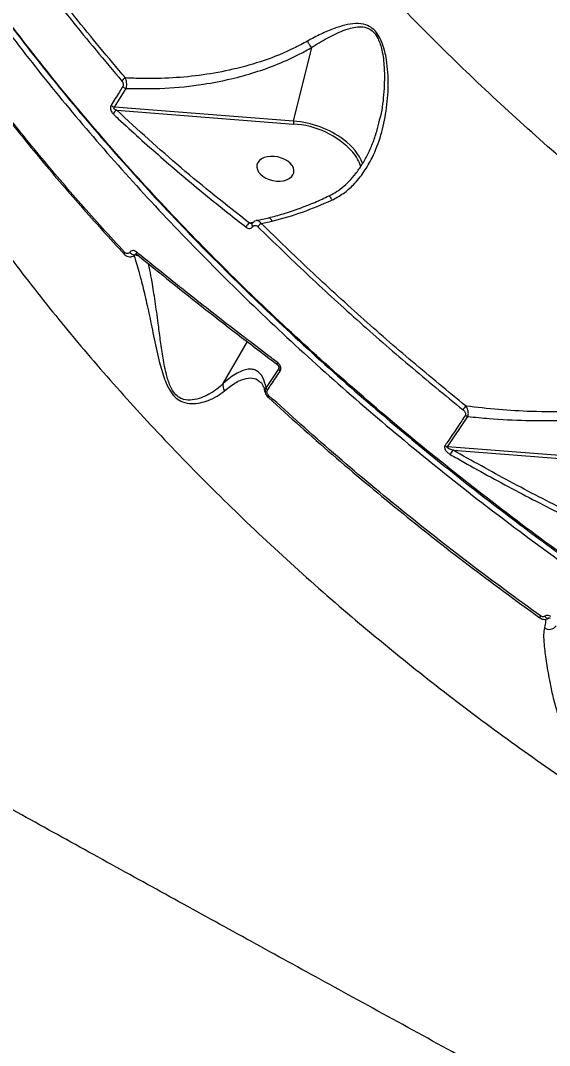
# Model space of a CAD drawing. Header units: millimetres. Extents: x -6028 to 5958, y -6064 to 4137.
# Drawn here: x 1599.3 to 1729.3, y -1799.5 to -1547.4 of the extents above; entities that cross this region are included whole.
import ezdxf

# ---------------------------------------------------------------- set-up
doc = ezdxf.new("R2010")
doc.units = ezdxf.units.MM
for name, color, linetype in [('DIKOM_ОБЪЕКТ', 7, 'Continuous'), ('DIKOM_РАЗМЕР_ЗОНА', 7, 'Continuous'), ('DIKOM_РАЗМЕР_ОБЪЕКТА', 7, 'Continuous')]:
    doc.layers.add(name, color=color, linetype=linetype)
doc.styles.add('style1', font='arial.ttf', dxfattribs={"width": 0.8})
doc.dimstyles.new('1-50', dxfattribs={"dimtxt": 300, "dimasz": 200, "dimexe": 100, "dimexo": 0, "dimgap": 100, "dimtad": 1, "dimtxsty": 'style1', "dimcen": 200, "dimclrd": 7, "dimclre": 7, "dimclrt": 7, "dimadec": 1, "dimazin": 2, "dimtfac": 1, "dimtmove": 0, "dimatfit": 2, "dimfxl": 0, "dimlwd": 25, "dimlwe": 18, "dimarcsym": 0})

# ---------------------------------------------------------------- blocks, each defined once
blk = doc.blocks.new('*D9')
at = {"layer": 'Defpoints', "color": 0, "transparency": 16777216}
for p in [(-6027.56, 1459.58), (4556.58, 1382.7), (4556.58, -5964.37)]:
    blk.add_point(p, dxfattribs=at)
at = {"layer": 'DIKOM_РАЗМЕР_ЗОНА', "color": 7, "lineweight": 18, "transparency": 16777216}
for p, q in [((-6027.56, 1459.58), (-6027.56, -6064.37)), ((4556.58, 1382.7), (4556.58, -6064.37))]:
    blk.add_line(p, q, dxfattribs=at)
at = {"layer": 'DIKOM_РАЗМЕР_ЗОНА', "color": 7, "lineweight": 25, "transparency": 16777216}
blk.add_line((-5827.56, -5964.37), (4356.58, -5964.37), dxfattribs=at)
at = {"layer": 'DIKOM_РАЗМЕР_ЗОНА', "color": 7, "transparency": 16777216}
for points in [[(-5827.56, -5931.03), (-5827.56, -5997.7), (-6027.56, -5964.37)], [(4356.58, -5931.03), (4356.58, -5997.7), (4556.58, -5964.37)]]:
    blk.add_solid(points, dxfattribs=at)
at = {"layer": 'DIKOM_РАЗМЕР_ЗОНА', "color": 7, "transparency": 16777216, "insert": (157.08, -5711.2), "char_height": 300, "attachment_point": 5, "style": 'style1'}
blk.add_mtext('10600', dxfattribs=at)
blk = doc.blocks.new('*D10')
at = {"layer": 'Defpoints', "color": 0, "transparency": 16777216}
for p in [(1555.59, 4137.49), (5858.35, 4137.49), (1555.59, -4898.38)]:
    blk.add_point(p, dxfattribs=at)
at = {"layer": 'DIKOM_РАЗМЕР_ЗОНА', "color": 7, "lineweight": 18, "transparency": 16777216}
for p, q in [((1555.59, 4137.49), (5958.35, 4137.49)), ((1555.59, -4898.38), (5958.35, -4898.38))]:
    blk.add_line(p, q, dxfattribs=at)
at = {"layer": 'DIKOM_РАЗМЕР_ЗОНА', "color": 7, "lineweight": 25, "transparency": 16777216}
blk.add_line((5858.35, -4698.38), (5858.35, 3937.49), dxfattribs=at)
at = {"layer": 'DIKOM_РАЗМЕР_ЗОНА', "color": 7, "transparency": 16777216}
for points in [[(5825.01, 3937.49), (5891.68, 3937.49), (5858.35, 4137.49)], [(5825.01, -4698.38), (5891.68, -4698.38), (5858.35, -4898.38)]]:
    blk.add_solid(points, dxfattribs=at)
at = {"layer": 'DIKOM_РАЗМЕР_ЗОНА', "color": 7, "transparency": 16777216, "insert": (5605.17, 52.12), "char_height": 300, "attachment_point": 5, "rotation": 90, "style": 'style1'}
blk.add_mtext('9050', dxfattribs=at)
blk = doc.blocks.new('*D11')
at = {"layer": 'Defpoints', "color": 0, "transparency": 16777216}
for p in [(259.43, 2965.58), (1920.55, -3002.33), (4022.59, -3002.33)]:
    blk.add_point(p, dxfattribs=at)
at = {"layer": 'DIKOM_РАЗМЕР_ОБЪЕКТА', "color": 7, "lineweight": 18, "transparency": 16777216}
for p, q in [((259.43, 2965.58), (4122.59, 2965.58)), ((1920.55, -3002.33), (4122.59, -3002.33))]:
    blk.add_line(p, q, dxfattribs=at)
at = {"layer": 'DIKOM_РАЗМЕР_ОБЪЕКТА', "color": 7, "lineweight": 25, "transparency": 16777216}
blk.add_line((4022.59, 2765.58), (4022.59, -2802.33), dxfattribs=at)
at = {"layer": 'DIKOM_РАЗМЕР_ОБЪЕКТА', "color": 7, "transparency": 16777216}
for points in [[(3989.25, 2765.58), (4055.92, 2765.58), (4022.59, 2965.58)], [(3989.25, -2802.33), (4055.92, -2802.33), (4022.59, -3002.33)]]:
    blk.add_solid(points, dxfattribs=at)
at = {"layer": 'DIKOM_РАЗМЕР_ОБЪЕКТА', "color": 7, "transparency": 16777216, "insert": (3769.41, -24.42), "char_height": 300, "attachment_point": 5, "rotation": 90, "style": 'style1'}
blk.add_mtext('6000', dxfattribs=at)
blk = doc.blocks.new('*D12')
at = {"layer": 'Defpoints', "color": 0, "transparency": 16777216}
for p in [(3056.58, 1987.9), (-4027.97, 676.5), (3056.58, -3714.77)]:
    blk.add_point(p, dxfattribs=at)
at = {"layer": 'DIKOM_РАЗМЕР_ОБЪЕКТА', "color": 7, "lineweight": 18, "transparency": 16777216}
for p, q in [((3056.58, 1987.9), (3056.58, -3814.77)), ((-4027.97, 676.5), (-4027.97, -3814.77))]:
    blk.add_line(p, q, dxfattribs=at)
at = {"layer": 'DIKOM_РАЗМЕР_ОБЪЕКТА', "color": 7, "lineweight": 25, "transparency": 16777216}
blk.add_line((-3827.97, -3714.77), (2856.58, -3714.77), dxfattribs=at)
at = {"layer": 'DIKOM_РАЗМЕР_ОБЪЕКТА', "color": 7, "transparency": 16777216}
for points in [[(-3827.97, -3681.44), (-3827.97, -3748.11), (-4027.97, -3714.77)], [(2856.58, -3681.44), (2856.58, -3748.11), (3056.58, -3714.77)]]:
    blk.add_solid(points, dxfattribs=at)
at = {"layer": 'DIKOM_РАЗМЕР_ОБЪЕКТА', "color": 7, "transparency": 16777216, "insert": (20, -3461.6), "char_height": 300, "attachment_point": 5, "style": 'style1'}
blk.add_mtext('7100', dxfattribs=at)

msp = doc.modelspace()

# ---------------------------------------------------------------- linework, layer by layer
at = {"layer": 'DIKOM_ОБЪЕКТ', "color": 7, "linetype": 'Continuous', "lineweight": 15}
for p, q in [((1666.446, -1572.172), (1670.911, -1554.037)), ((1622.412, -1568.749), (1625.275, -1564.134)), ((1666.446, -1572.172), (1622.412, -1568.749)), ((1622.982, -1569.502), (1666.395, -1572.876)), ((1687.494, -1571.963), (1687.301, -1572.677)), ((1656.439, -1597.114), (1655.581, -1597.253)), ((1657.281, -1596.615), (1660.388, -1595.94)), ((1658.495, -1597.306), (1661.164, -1596.729)), ((1627.587, -1604.901), (1627.628, -1604.862)), ((1649.18, -1636.692), (1655.09, -1626.356)), ((1662.831, -1632.974), (1659.699, -1637.673)), ((1662.76, -1632.397), (1662.831, -1632.974)), ((1704.256, -1652.259), (1709.247, -1644.809)), ((1770.55, -1657.412), (1704.256, -1652.259)), ((1705.631, -1653.074), (1770.499, -1658.116))]:
    msp.add_line(p, q, dxfattribs=at)
at = {"layer": 'DIKOM_ОБЪЕКТ', "color": 7, "linetype": 'Continuous', "lineweight": 15, "flags": 128}
for points in [[(1661.164, -1596.729), (1660.992, -1596.41), (1660.813, -1596.161), (1660.637, -1595.996), (1660.472, -1595.921), (1660.38, -1595.923)], [(1624.919, -1604.408), (1624.857, -1604.518), (1624.812, -1604.622), (1624.784, -1604.717), (1624.776, -1604.801), (1624.786, -1604.872), (1624.815, -1604.928), (1624.861, -1604.967), (1624.925, -1604.99)], [(1626.172, -1604.43), (1626.332, -1604.6), (1626.52, -1604.751), (1626.725, -1604.874), (1626.934, -1604.962), (1627.136, -1605.01), (1627.319, -1605.016), (1627.472, -1604.979), (1627.587, -1604.901)], [(1627.576, -1604.974), (1627.809, -1605.087), (1628.199, -1605.202)], [(1662.508, -1631.531), (1662.457, -1631.66), (1662.422, -1631.779), (1662.407, -1631.884), (1662.409, -1631.972), (1662.431, -1632.04), (1662.47, -1632.088), (1662.474, -1632.09)], [(1660.323, -1639.613), (1660.26, -1639.722), (1660.212, -1639.823), (1660.179, -1639.914), (1660.164, -1639.991), (1660.165, -1640.055), (1660.183, -1640.102), (1660.217, -1640.131), (1660.268, -1640.144)], [(1727.129, -1693.861), (1727.066, -1693.969), (1727.012, -1694.066), (1726.971, -1694.15), (1726.943, -1694.219), (1726.928, -1694.271), (1726.927, -1694.305), (1726.94, -1694.32), (1726.967, -1694.315)], [(1728.201, -1693.923), (1728.318, -1694.071), (1728.446, -1694.2), (1728.578, -1694.305), (1728.711, -1694.384), (1728.839, -1694.433), (1728.959, -1694.45), (1729.064, -1694.435), (1729.153, -1694.389)]]:
    msp.add_lwpolyline(points, dxfattribs=at)
at = {"layer": 'DIKOM_ОБЪЕКТ', "color": 7, "linetype": 'Continuous', "lineweight": 15}
for centre, radius, start, end in [((1626.042, -1563.402), 2.083, 116.35138, 148.62056), ((1625.727, -1562.576), 1.623, 220.19696, 253.83099), ((1622.894, -1567.181), 1.641, 219.60149, 252.91014), ((1623.773, -1571.153), 1.83, 115.57659, 155.32348), ((1668.68, -1572.686), 2.293, 167.06077, 184.76946), ((1665.263, -1594.092), 21.246, 42.15038, 86.94534), ((1664.69, -1595.856), 23.749, 53.55052, 85.76015), ((1670.701, -1587.959), 13.826, 22.55845, 54.14346), ((1672.883, -1586.775), 10.691, 18.66731, 40.48219), ((1656.708, -1599.007), 2.085, 122.72952, 157.96024), ((1656.886, -1597.582), 0.709, 157.48346, 229.79671), ((1659.944, -1599.515), 2.642, 123.2669, 148.74955), ((1628.277, -1604.634), 0.543, 145.71491, 214.86533), ((1627.98, -1604.758), 0.238, 231.58544, 272.7866), ((1663.702, -1632.965), 0.871, 180.54363, 230.86932), ((1651.082, -1637.291), 1.995, 162.50963, 216.71819), ((1660.569, -1637.65), 0.87, 181.57609, 231.44209), ((1711.733, -1645.362), 4.259, 133.0747, 148.91225), ((1709.756, -1643.215), 1.674, 229.24129, 252.2719), ((1704.808, -1650.659), 1.692, 228.11484, 250.94676), ((1707.652, -1655.075), 2.844, 135.27807, 160.91038), ((1729.295, -1695.131), 2.029, 233.12671, 324.88061)]:
    msp.add_arc(centre, radius, start, end, dxfattribs=at)
at = {"layer": 'DIKOM_ОБЪЕКТ', "color": 7, "linetype": 'Continuous', "lineweight": 15, "extrusion": (0, 0, -1)}
msp.add_ellipse((1661.974, -1583.868), major_axis=(-4.54, 0.978), ratio=0.6371909, dxfattribs=at)
at = {"layer": 'DIKOM_ОБЪЕКТ', "color": 7, "linetype": 'Continuous', "lineweight": 15}
for points, knots in [([(1708.088, -1168.515), (1706.753, -1171.4), (1702.88, -1179.766), (1696.295, -1193.484), (1688.261, -1209.607), (1679.999, -1225.551), (1671.516, -1241.313), (1662.811, -1256.888), (1653.89, -1272.274), (1644.752, -1287.465), (1635.401, -1302.458), (1625.84, -1317.249), (1616.07, -1331.834), (1606.094, -1346.209), (1595.916, -1360.371), (1585.537, -1374.316), (1574.959, -1388.039), (1564.188, -1401.538), (1553.223, -1414.81), (1542.07, -1427.849), (1530.73, -1440.655), (1519.206, -1453.221), (1507.503, -1465.547), (1495.621, -1477.627), (1483.566, -1489.46), (1471.339, -1501.042), (1458.944, -1512.369), (1446.385, -1523.44), (1433.665, -1534.252), (1420.786, -1544.8), (1407.752, -1555.083), (1394.567, -1565.098), (1381.235, -1574.843), (1367.755, -1584.311), (1354.792, -1593.083), (1346.268, -1598.584), (1342.334, -1601.124)], [0, 0, 0, 0, 0.0157708, 0.0457271, 0.0756836, 0.1056401, 0.1355963, 0.1655526, 0.1955087, 0.2254648, 0.2554208, 0.2853767, 0.3153326, 0.3452882, 0.3752437, 0.4051993, 0.4351545, 0.4651098, 0.4950648, 0.5250198, 0.5549744, 0.5849292, 0.6148836, 0.644838, 0.674792, 0.7047462, 0.7347001, 0.7646537, 0.7946071, 0.8245605, 0.8545135, 0.8844664, 0.9144194, 0.944372, 0.9743244, 1, 1, 1, 1]), ([(1793.214, -1628.404), (1787.975, -1624.747), (1777.496, -1617.433), (1762.198, -1605.938), (1747.248, -1594.078), (1732.207, -1581.415), (1717.214, -1567.986), (1702.387, -1553.798), (1688.124, -1539.196), (1674.503, -1524.216), (1661.59, -1508.905), (1649.798, -1493.764), (1639.115, -1478.855), (1629.505, -1464.227), (1620.694, -1449.48), (1612.753, -1434.665), (1605.723, -1419.831), (1599.667, -1405.001), (1594.755, -1390.882), (1592.419, -1381.819), (1591.336, -1377.62)], [0, 0, 0, 0, 0.0511501, 0.1023003, 0.1539591, 0.2056184, 0.262726, 0.319878, 0.3769856, 0.4357763, 0.4946159, 0.5534056, 0.6087166, 0.6640695, 0.7193802, 0.776287, 0.8332404, 0.8901466, 0.9491118, 1, 1, 1, 1]), ([(1812.298, -1729.195), (1808.301, -1726.972), (1797.533, -1720.983), (1780.25, -1710.698), (1760.608, -1698.231), (1741.229, -1685.075), (1722.19, -1671.258), (1703.568, -1656.809), (1685.773, -1642.049), (1668.846, -1627.035), (1652.808, -1611.829), (1637.4, -1596.184), (1622.702, -1580.135), (1608.784, -1563.731), (1595.953, -1547.331), (1584.228, -1530.994), (1573.6, -1514.771), (1563.903, -1498.399), (1555.19, -1481.927), (1547.593, -1465.425), (1542.017, -1451.699), (1539.429, -1443.586), (1538.551, -1440.831)], [0, 0, 0, 0, 0.0304522, 0.0820374, 0.1336626, 0.185248, 0.2383317, 0.2914589, 0.344543, 0.3961284, 0.4477533, 0.4993388, 0.5524224, 0.6055494, 0.6586333, 0.7102182, 0.7618426, 0.8134275, 0.8665104, 0.9196369, 0.9727199, 1, 1, 1, 1]), ([(1540.667, -1451.223), (1541.839, -1454.335), (1545.023, -1462.781), (1551.169, -1476.737), (1559.381, -1493.087), (1568.708, -1509.546), (1579.084, -1526.033), (1590.467, -1542.471), (1602.83, -1558.81), (1616.173, -1575.019), (1630.452, -1591.075), (1645.617, -1606.928), (1661.594, -1622.505), (1678.311, -1637.733), (1695.722, -1652.562), (1713.812, -1666.957), (1732.536, -1680.905), (1751.832, -1694.365), (1771.609, -1707.276), (1791.774, -1719.577), (1812.27, -1731.223), (1833.067, -1742.183), (1854.126, -1752.451), (1875.378, -1762.001), (1896.725, -1770.79), (1918.066, -1778.777), (1939.336, -1785.929), (1960.496, -1792.216), (1981.515, -1797.646), (2002.327, -1802.21), (2022.837, -1805.887), (2042.948, -1808.66), (2061.676, -1810.421), (2079.074, -1811.312), (2095.207, -1811.474), (2110.929, -1810.947), (2126.169, -1809.735), (2140.795, -1807.855), (2154.768, -1805.31), (2166.737, -1802.498), (2173.905, -1800.361), (2176.826, -1799.491)], [0, 0, 0, 0, 0.0156537, 0.0424907, 0.0694124, 0.0963772, 0.1233419, 0.1502637, 0.1771009, 0.2039379, 0.2308597, 0.2578245, 0.2847891, 0.3117108, 0.3385479, 0.3653847, 0.3923061, 0.4192706, 0.4462349, 0.4731563, 0.4999932, 0.5268302, 0.5537518, 0.5807163, 0.6076809, 0.6346025, 0.6614396, 0.6882764, 0.7151982, 0.7421627, 0.7691273, 0.796049, 0.8228858, 0.845964, 0.8691648, 0.8923928, 0.9156208, 0.9388216, 0.961584, 0.9843464, 1, 1, 1, 1]), ([(1563.37, -1497.052), (1563.644, -1497.575), (1566.778, -1503.557), (1573.78, -1515.053), (1584.408, -1531.466), (1596.15, -1547.82), (1608.864, -1564.076), (1622.548, -1580.21), (1637.139, -1596.174), (1652.572, -1611.894), (1668.774, -1627.295), (1684.635, -1641.378), (1699.97, -1654.183), (1714.624, -1665.786), (1729.673, -1677.084), (1745.26, -1688.178), (1761.376, -1699.035), (1778.005, -1709.61), (1794.902, -1719.797), (1806.365, -1726.205), (1812.094, -1729.407)], [0, 0, 0, 0, 0.00613237, 0.0700488, 0.13386275, 0.19747675, 0.2610909, 0.32490561, 0.38882277, 0.45273974, 0.51655449, 0.58016877, 0.63171556, 0.68331524, 0.73491474, 0.78646147, 0.83981629, 0.89323077, 0.94664488, 1, 1, 1, 1]), ([(1579.285, -1501.201), (1582.514, -1506.297), (1588.973, -1516.488), (1599.842, -1531.802), (1611.495, -1547.11), (1620.007, -1557.248), (1624.263, -1562.317)], [0, 0, 0, 0, 0.2486161, 0.4972322, 0.7486153, 1, 1, 1, 1]), ([(1625.117, -1561.535), (1620.913, -1556.53), (1612.503, -1546.519), (1600.893, -1531.292), (1589.983, -1515.945), (1583.458, -1505.656), (1580.196, -1500.512)], [0, 0, 0, 0, 0.2486149, 0.4972325, 0.7486159, 1, 1, 1, 1]), ([(1675.885, -1591.591), (1676.839, -1591.074), (1678.75, -1590.039), (1681.401, -1587.692), (1683.798, -1584.735), (1686.147, -1580.634), (1688.055, -1575.589), (1689.331, -1569.59), (1689.868, -1563.388), (1689.564, -1558.454), (1688.893, -1554.992), (1688.238, -1552.83), (1687.263, -1550.818), (1685.841, -1549.246), (1683.957, -1548.262), (1681.639, -1548.065), (1679.023, -1548.493), (1676.186, -1549.416), (1673.129, -1550.708), (1670.953, -1551.889), (1669.865, -1552.48)], [0, 0, 0, 0, 0.0482059, 0.0964662, 0.1564823, 0.2165955, 0.3050933, 0.3937436, 0.4869553, 0.5799878, 0.6113381, 0.6426253, 0.6797852, 0.7100254, 0.7402875, 0.7862486, 0.8340971, 0.882075, 0.9410325, 1, 1, 1, 1]), ([(1670.91, -1554.031), (1670.911, -1554.03), (1671.205, -1553.846), (1672.782, -1552.813), (1675.683, -1551.164), (1678.831, -1549.736), (1681.29, -1549.068), (1683.038, -1548.881), (1684.704, -1549.184), (1685.738, -1549.908), (1686.549, -1550.762), (1687.444, -1552.173), (1688.338, -1555.12), (1688.86, -1559.506), (1688.703, -1564.942), (1688.233, -1569.315), (1687.59, -1571.618), (1687.494, -1571.963)], [0, 0, 0, 0, 0.0001092, 0.0269515, 0.145793, 0.2668843, 0.3178463, 0.3696667, 0.4235079, 0.4636282, 0.4683151, 0.5132887, 0.5832317, 0.6857318, 0.8288002, 0.9743734, 1, 1, 1, 1]), ([(1562.063, -1551.286), (1564.532, -1555.815), (1569.468, -1564.873), (1577.866, -1578.539), (1586.985, -1592.233), (1597.227, -1606.405), (1608.619, -1620.968), (1621.218, -1635.856), (1634.746, -1650.69), (1649.197, -1665.409), (1664.549, -1679.952), (1680.298, -1693.848), (1696.356, -1707.067), (1712.629, -1719.599), (1729.562, -1731.79), (1747.128, -1743.578), (1765.282, -1754.909), (1784.022, -1765.763), (1803.301, -1776.067), (1823.16, -1785.814), (1843.305, -1794.831), (1863.253, -1802.915), (1882.835, -1810.052), (1901.982, -1816.286), (1921.233, -1821.807), (1940.522, -1826.57), (1959.781, -1830.545), (1978.474, -1833.632), (1996.553, -1835.866), (2013.989, -1837.292), (2031.172, -1837.956), (2048.021, -1837.81), (2064.531, -1836.911), (2075.038, -1835.631), (2080.29, -1834.992)], [0, 0, 0, 0, 0.02833359, 0.05666713, 0.08528287, 0.1138982, 0.14553243, 0.17719047, 0.20882426, 0.24139008, 0.27398311, 0.30654862, 0.33718726, 0.36784917, 0.39848752, 0.43000976, 0.46155797, 0.49308037, 0.5257431, 0.55840553, 0.59153737, 0.62466922, 0.65578707, 0.68692967, 0.71804791, 0.75007316, 0.78212421, 0.81414962, 0.84470485, 0.87528224, 0.90583779, 0.93721715, 0.96862027, 1, 1, 1, 1]), ([(1669.865, -1552.48), (1668.759, -1553.082), (1665.414, -1554.902), (1659.315, -1557.35), (1651.786, -1559.496), (1644.198, -1560.889), (1636.708, -1561.628), (1630.321, -1561.78), (1626.48, -1561.599), (1625.117, -1561.535)], [0, 0, 0, 0, 0.0853602, 0.2582649, 0.4312976, 0.5912952, 0.7518448, 0.9119661, 1, 1, 1, 1]), ([(1670.91, -1554.031), (1670.777, -1553.888), (1670.512, -1553.604), (1670.169, -1553.082), (1669.965, -1552.7), (1669.882, -1552.518), (1669.865, -1552.48)], [0, 0, 0, 0, 0.3412998, 0.682653, 0.9339821, 1, 1, 1, 1]), ([(1625.275, -1564.134), (1628.44, -1564.179), (1634.768, -1564.269), (1643.443, -1563.326), (1650.847, -1561.9), (1656.987, -1560.218), (1662.662, -1558.18), (1667.308, -1556.08), (1669.948, -1554.583), (1670.911, -1554.037)], [0, 0, 0, 0, 0.1992569, 0.3984559, 0.5429356, 0.6708111, 0.7989909, 0.926743, 1, 1, 1, 1]), ([(1670.911, -1554.037), (1670.911, -1554.036), (1670.911, -1554.034), (1670.911, -1554.032), (1670.91, -1554.031), (1670.91, -1554.031)], [0, 0, 0, 0, 0.4259678, 0.7856723, 1, 1, 1, 1]), ([(1624.919, -1604.408), (1621.307, -1600.453), (1614.082, -1592.544), (1603.855, -1580.508), (1594.048, -1568.369), (1587.958, -1560.204), (1584.913, -1556.121)], [0, 0, 0, 0, 0.2491207, 0.4982442, 0.7491212, 1, 1, 1, 1]), ([(1584.992, -1556.775), (1588.01, -1560.824), (1594.045, -1568.92), (1603.805, -1581.013), (1614.032, -1593.059), (1621.294, -1601.013), (1624.925, -1604.99)], [0, 0, 0, 0, 0.2491218, 0.498243, 0.7491211, 1, 1, 1, 1]), ([(1624.263, -1562.317), (1624.274, -1562.329), (1624.348, -1562.417), (1624.463, -1562.596), (1624.569, -1562.87), (1624.611, -1563.146), (1624.59, -1563.413), (1624.521, -1563.553), (1624.487, -1563.623)], [0, 0, 0, 0, 0.0354172, 0.2573383, 0.4482348, 0.6281058, 0.8143801, 1, 1, 1, 1]), ([(1625.275, -1564.134), (1625.327, -1563.967), (1625.431, -1563.633), (1625.462, -1563.003), (1625.394, -1562.363), (1625.262, -1561.866), (1625.152, -1561.616), (1625.117, -1561.535)], [0, 0, 0, 0, 0.22214579, 0.44439209, 0.66512052, 0.8922451, 1, 1, 1, 1]), ([(1624.487, -1563.623), (1624.206, -1564.084), (1623.269, -1565.623), (1622.305, -1567.154), (1621.63, -1568.227)], [0, 0, 0, 0, 0.2996348, 1, 1, 1, 1]), ([(1621.63, -1568.227), (1621.576, -1568.331), (1621.47, -1568.541), (1621.429, -1568.944), (1621.487, -1569.363), (1621.643, -1569.784), (1621.861, -1570.135), (1622.037, -1570.315), (1622.109, -1570.389)], [0, 0, 0, 0, 0.1643773, 0.3291685, 0.4898017, 0.6616131, 0.8613579, 1, 1, 1, 1]), ([(1622.109, -1570.389), (1622.533, -1570.786), (1624.65, -1572.77), (1630.242, -1577.895), (1639.128, -1585.652), (1647.972, -1592.913), (1653.276, -1597.054), (1654.776, -1598.225)], [0, 0, 0, 0, 0.0413756, 0.2068732, 0.5381521, 0.8694337, 1, 1, 1, 1]), ([(1622.982, -1569.502), (1622.916, -1569.474), (1622.762, -1569.41), (1622.556, -1569.29), (1622.404, -1569.158), (1622.333, -1569.056), (1622.305, -1568.984), (1622.297, -1568.918), (1622.314, -1568.852), (1622.353, -1568.794), (1622.392, -1568.765), (1622.412, -1568.749)], [0, 0, 0, 0, 0.1852962, 0.4306261, 0.6102366, 0.6934653, 0.7464527, 0.808311, 0.8667775, 0.9298823, 1, 1, 1, 1]), ([(1655.581, -1597.253), (1649.91, -1592.76), (1638.55, -1583.758), (1628.177, -1574.259), (1622.982, -1569.502)], [0, 0, 0, 0, 0.49917772, 1, 1, 1, 1]), ([(1675.136, -1590.537), (1675.617, -1590.299), (1676.762, -1589.736), (1678.429, -1588.516), (1680.168, -1586.935), (1681.797, -1585.047), (1683.295, -1582.874), (1684.681, -1580.411), (1685.904, -1577.664), (1686.902, -1574.824), (1687.359, -1572.888), (1687.572, -1571.982)], [0, 0, 0, 0, 0.0700212, 0.1664924, 0.2685854, 0.3764501, 0.4905472, 0.6110904, 0.7424344, 0.8796009, 1, 1, 1, 1]), ([(1660.375, -1595.903), (1660.936, -1595.767), (1662.776, -1595.32), (1665.91, -1594.333), (1669.735, -1592.944), (1672.82, -1591.674), (1674.601, -1590.805), (1675.143, -1590.54)], [0, 0, 0, 0, 0.1139713, 0.37367, 0.6315514, 0.8877882, 1, 1, 1, 1]), ([(1675.151, -1590.566), (1675.182, -1590.572), (1675.245, -1590.583), (1675.452, -1590.852), (1675.663, -1591.192), (1675.812, -1591.458), (1675.867, -1591.559), (1675.885, -1591.591)], [0, 0, 0, 0, 0.2738901, 0.5579035, 0.8419444, 0.949131, 1, 1, 1, 1]), ([(1661.164, -1596.729), (1661.267, -1596.704), (1663.752, -1596.101), (1668.712, -1594.668), (1673.478, -1592.624), (1675.885, -1591.591)], [0, 0, 0, 0, 0.0209678, 0.5055802, 1, 1, 1, 1]), ([(1654.776, -1598.225), (1654.928, -1598.321), (1655.231, -1598.513), (1655.715, -1598.564), (1656.141, -1598.444), (1656.339, -1598.224), (1656.429, -1598.123)], [0, 0, 0, 0, 0.259133, 0.5177168, 0.7812094, 1, 1, 1, 1]), ([(1656.242, -1597.295), (1656.227, -1597.299), (1656.112, -1597.328), (1655.884, -1597.322), (1655.682, -1597.276), (1655.581, -1597.253)], [0, 0, 0, 0, 0.0702417, 0.5399057, 1, 1, 1, 1]), ([(1656.243, -1597.301), (1656.241, -1597.303), (1656.237, -1597.309), (1656.24, -1597.299), (1656.241, -1597.295)], [0, 0, 0, 0, 0.5479321, 1, 1, 1, 1]), ([(1656.245, -1597.322), (1656.368, -1597.171), (1656.629, -1596.854), (1657.033, -1596.64), (1657.263, -1596.633), (1657.278, -1596.632)], [0, 0, 0, 0, 0.456159, 0.9640945, 1, 1, 1, 1]), ([(1656.429, -1598.123), (1656.452, -1598.094), (1656.543, -1597.975), (1656.762, -1597.846), (1657.078, -1597.819), (1657.403, -1597.911), (1657.591, -1598.067), (1657.686, -1598.145)], [0, 0, 0, 0, 0.079845, 0.3181375, 0.5555226, 0.7773945, 1, 1, 1, 1]), ([(1658.495, -1597.306), (1658.364, -1597.15), (1658.101, -1596.838), (1657.664, -1596.603), (1657.402, -1596.626), (1657.278, -1596.637)], [0, 0, 0, 0, 0.3447883, 0.6892965, 1, 1, 1, 1]), ([(1657.686, -1598.145), (1661.635, -1601.993), (1669.533, -1609.691), (1681.958, -1621.035), (1694.762, -1632.232), (1703.644, -1639.519), (1708.085, -1643.162)], [0, 0, 0, 0, 0.2491205, 0.4982411, 0.749119, 1, 1, 1, 1]), ([(1708.824, -1642.25), (1704.42, -1638.638), (1695.612, -1631.415), (1682.852, -1620.265), (1670.41, -1608.915), (1662.467, -1601.176), (1658.495, -1597.306)], [0, 0, 0, 0, 0.24912208, 0.49824188, 0.74911955, 1, 1, 1, 1]), ([(1626.172, -1604.43), (1626.147, -1604.461), (1626.049, -1604.581), (1625.823, -1604.713), (1625.505, -1604.741), (1625.187, -1604.646), (1625.008, -1604.487), (1624.919, -1604.408)], [0, 0, 0, 0, 0.0798328, 0.3181145, 0.5555342, 0.7773667, 1, 1, 1, 1]), ([(1624.925, -1604.99), (1625.102, -1605.133), (1625.457, -1605.418), (1626.1, -1605.586), (1626.736, -1605.53), (1627.253, -1605.277), (1627.491, -1605.008), (1627.587, -1604.901)], [0, 0, 0, 0, 0.2121179, 0.4240383, 0.6396595, 0.8561566, 1, 1, 1, 1]), ([(1627.829, -1604.328), (1627.682, -1604.23), (1627.389, -1604.035), (1626.909, -1603.982), (1626.477, -1604.104), (1626.267, -1604.328), (1626.172, -1604.43)], [0, 0, 0, 0, 0.259151, 0.5177146, 0.7812353, 1, 1, 1, 1]), ([(1627.254, -1605.238), (1627.371, -1605.607), (1627.632, -1606.436), (1628.239, -1608.467), (1629.072, -1611.502), (1630.06, -1615.587), (1631.198, -1620.76), (1632.308, -1626.381), (1633.361, -1631.079), (1634.34, -1634.522), (1635.144, -1636.736), (1636.187, -1638.782), (1637.587, -1640.388), (1639.37, -1641.427), (1641.428, -1641.722), (1643.541, -1641.472), (1645.671, -1640.803), (1647.746, -1639.827), (1648.904, -1638.931), (1649.483, -1638.484)], [0, 0, 0, 0, 0.0503004, 0.1126813, 0.1751599, 0.2670021, 0.3590008, 0.4557125, 0.5522686, 0.5873304, 0.6223173, 0.661015, 0.6928643, 0.7247575, 0.7719212, 0.8205354, 0.8692861, 0.9346361, 1, 1, 1, 1]), ([(1627.7, -1604.865), (1627.632, -1604.921), (1627.529, -1605.006), (1627.373, -1605.135), (1627.321, -1605.178)], [0, 0, 0, 0, 0.6628104, 1, 1, 1, 1]), ([(1627.83, -1604.945), (1627.822, -1604.938), (1627.768, -1604.887), (1627.678, -1604.854), (1627.61, -1604.858), (1627.646, -1604.823), (1627.616, -1604.869), (1627.612, -1604.876)], [0, 0, 0, 0, 0.0332204, 0.2432563, 0.5137777, 0.9271297, 1, 1, 1, 1]), ([(1662.508, -1631.531), (1662.011, -1631.157), (1659.527, -1629.288), (1653.118, -1624.42), (1643.443, -1616.912), (1634.414, -1609.709), (1629.28, -1605.514), (1627.829, -1604.328)], [0, 0, 0, 0, 0.04137303, 0.2068688, 0.53815076, 0.86942653, 1, 1, 1, 1]), ([(1627.991, -1604.995), (1633.573, -1609.517), (1644.755, -1618.575), (1656.644, -1627.597), (1662.599, -1632.115)], [0, 0, 0, 0, 0.4991754, 1, 1, 1, 1]), ([(1649.18, -1636.692), (1648.665, -1637.162), (1647.637, -1638.103), (1645.777, -1639.274), (1643.772, -1640.237), (1641.68, -1640.797), (1639.716, -1640.799), (1638.093, -1640.065), (1636.847, -1638.779), (1635.812, -1636.704), (1634.954, -1633.656), (1634.239, -1629.919), (1633.677, -1625.826), (1633.121, -1621.294), (1632.434, -1616.426), (1631.754, -1612.087), (1631.187, -1609.016), (1630.935, -1607.77), (1630.835, -1607.273)], [0, 0, 0, 0, 0.0646344, 0.12926, 0.1860385, 0.2426565, 0.293544, 0.3234183, 0.3532152, 0.3914423, 0.4423786, 0.5169501, 0.5919508, 0.6668479, 0.7737992, 0.8805821, 0.9523809, 1, 1, 1, 1]), ([(2142.301, -2080.293), (2143.248, -2081.201), (2145.144, -2083.018), (2146.564, -2084.9), (2147.096, -2086.229), (2146.842, -2087.057), (2145.854, -2087.48), (2144.102, -2087.49), (2141.555, -2087.067), (2138.201, -2086.204), (2134.073, -2084.907), (2129.227, -2083.196), (2123.693, -2081.085), (2117.505, -2078.595), (2110.626, -2075.709), (2102.991, -2072.401), (2094.585, -2068.659), (2085.402, -2064.478), (2075.544, -2059.905), (2065.135, -2054.996), (2054.209, -2049.772), (2042.809, -2044.255), (2030.848, -2038.403), (2018.228, -2032.168), (2004.945, -2025.547), (1991.006, -2018.54), (1976.568, -2011.226), (1961.791, -2003.687), (1946.709, -1995.941), (1931.36, -1988.01), (1915.639, -1979.84), (1899.423, -1971.367), (1882.719, -1962.592), (1865.548, -1953.524), (1848.103, -1944.267), (1829.699, -1934.454), (1810.332, -1924.075), (1790.017, -1913.134), (1769.383, -1901.966), (1748.474, -1890.593), (1727.338, -1879.041), (1707.26, -1868.013), (1688.286, -1857.545), (1670.438, -1847.658), (1652.669, -1837.775), (1634.843, -1827.819), (1616.992, -1817.806), (1599.146, -1807.754), (1581.514, -1797.778), (1564.296, -1787.992), (1547.513, -1778.409), (1531.176, -1769.039), (1515.158, -1759.806), (1499.338, -1750.644), (1483.756, -1741.571), (1468.445, -1732.607), (1453.585, -1723.855), (1439.336, -1715.411), (1425.708, -1707.283), (1412.702, -1699.472), (1400.219, -1691.919), (1388.168, -1684.571), (1376.591, -1677.448), (1365.522, -1670.57), (1355.092, -1664.019), (1345.418, -1657.868), (1336.498, -1652.118), (1328.317, -1646.763), (1320.81, -1641.76), (1313.907, -1637.065), (1307.721, -1632.739), (1303.406, -1629.655), (1301.42, -1628.159), (1301.007, -1627.848)], [0, 0, 0, 0, 0.0167041, 0.033448, 0.0472268, 0.0610172, 0.0748073, 0.0885855, 0.1027641, 0.1169558, 0.1311477, 0.1453265, 0.1591061, 0.1728976, 0.1866891, 0.2004686, 0.2146497, 0.2288439, 0.2430381, 0.2572193, 0.2709768, 0.2847464, 0.2985158, 0.3122735, 0.3264292, 0.3405979, 0.3547665, 0.3689223, 0.3827035, 0.3964967, 0.4102899, 0.4240712, 0.4382529, 0.4524475, 0.466642, 0.4808237, 0.4967434, 0.5126724, 0.5285921, 0.5448556, 0.5611289, 0.5773923, 0.5911545, 0.6049287, 0.6187029, 0.6324652, 0.6466273, 0.6608025, 0.6749777, 0.68914, 0.7029021, 0.7166759, 0.7304499, 0.7442119, 0.7583725, 0.7725462, 0.7867198, 0.8008805, 0.8146604, 0.8284523, 0.8422441, 0.8560241, 0.8702042, 0.8843972, 0.8985903, 0.9127703, 0.9265483, 0.9403383, 0.9541283, 0.9679064, 0.982086, 0.9962785, 1, 1, 1, 1]), ([(1659.699, -1637.673), (1659.452, -1636.783), (1658.937, -1634.926), (1657.711, -1633.653), (1656.42, -1633.164), (1655.289, -1633.131), (1654.014, -1633.436), (1652.579, -1634.105), (1650.984, -1635.134), (1649.781, -1636.172), (1649.18, -1636.692)], [0, 0, 0, 0, 0.1847839, 0.3856911, 0.4882336, 0.5907688, 0.6915534, 0.7923253, 0.8961725, 1, 1, 1, 1]), ([(1662.889, -1632.719), (1662.889, -1632.716), (1662.887, -1632.691), (1662.87, -1632.62), (1662.828, -1632.509), (1662.743, -1632.36), (1662.619, -1632.206), (1662.516, -1632.132), (1662.468, -1632.097)], [0, 0, 0, 0, 0.0162241, 0.1217779, 0.2561167, 0.4459311, 0.7373372, 1, 1, 1, 1]), ([(1663.152, -1633.641), (1663.209, -1633.536), (1663.321, -1633.324), (1663.348, -1632.925), (1663.263, -1632.515), (1663.066, -1632.107), (1662.801, -1631.771), (1662.593, -1631.601), (1662.508, -1631.531)], [0, 0, 0, 0, 0.1643771, 0.3291989, 0.4898034, 0.6616523, 0.8613753, 1, 1, 1, 1]), ([(1662.889, -1632.719), (1662.89, -1632.729), (1662.895, -1632.763), (1662.894, -1632.821), (1662.883, -1632.885), (1662.861, -1632.938), (1662.842, -1632.961), (1662.831, -1632.974)], [0, 0, 0, 0, 0.0926666, 0.3144432, 0.523026, 0.7488971, 1, 1, 1, 1]), ([(1649.483, -1638.484), (1649.98, -1638.077), (1651.483, -1636.846), (1653.699, -1635.628), (1655.883, -1635.203), (1657.425, -1635.511), (1658.094, -1636.196), (1658.335, -1636.443)], [0, 0, 0, 0, 0.1251279, 0.3785646, 0.6321913, 0.8670064, 1, 1, 1, 1]), ([(1660.026, -1638.33), (1660.339, -1637.859), (1661.382, -1636.286), (1662.423, -1634.731), (1663.152, -1633.641)], [0, 0, 0, 0, 0.299634, 1, 1, 1, 1]), ([(1775.062, -1635.398), (1773.908, -1635.946), (1770.421, -1637.604), (1764.112, -1639.698), (1755.486, -1641.699), (1745.852, -1643.072), (1735.349, -1643.733), (1725.646, -1643.675), (1716.79, -1643.178), (1711.479, -1642.56), (1708.824, -1642.25)], [0, 0, 0, 0, 0.0588098, 0.1777189, 0.2968162, 0.4509479, 0.6056237, 0.7600435, 0.8800189, 1, 1, 1, 1]), ([(1659.493, -1638.934), (1659.446, -1638.686), (1659.315, -1638.004), (1659.01, -1637.231), (1658.671, -1636.628), (1658.484, -1636.452), (1658.406, -1636.378)], [0, 0, 0, 0, 0.1750949, 0.4809251, 0.7832001, 1, 1, 1, 1]), ([(1659.699, -1637.673), (1659.615, -1637.851), (1659.448, -1638.205), (1659.449, -1638.825), (1659.644, -1639.425), (1659.952, -1639.866), (1660.191, -1640.076), (1660.268, -1640.144)], [0, 0, 0, 0, 0.2221571, 0.4444033, 0.6650821, 0.8922622, 1, 1, 1, 1]), ([(1660.323, -1639.613), (1660.311, -1639.601), (1660.222, -1639.518), (1660.083, -1639.347), (1659.951, -1639.08), (1659.895, -1638.809), (1659.913, -1638.543), (1659.989, -1638.401), (1660.026, -1638.33)], [0, 0, 0, 0, 0.0353591, 0.2572514, 0.4482231, 0.6281805, 0.8143614, 1, 1, 1, 1]), ([(1709.247, -1644.809), (1710.991, -1644.983), (1715.726, -1645.453), (1723.559, -1645.84), (1732.728, -1645.821), (1741.922, -1645.253), (1749.744, -1644.265), (1756.488, -1643.019), (1762.177, -1641.66), (1768.021, -1639.828), (1772.533, -1638.005), (1775.008, -1636.74), (1775.73, -1636.371)], [0, 0, 0, 0, 0.0783336, 0.2125923, 0.3472655, 0.4817928, 0.6158482, 0.6916653, 0.7820722, 0.872619, 0.9628127, 1, 1, 1, 1]), ([(1660.268, -1640.144), (1665.461, -1644.838), (1675.848, -1654.226), (1692.278, -1667.937), (1709.258, -1681.374), (1721.064, -1690.002), (1726.967, -1694.315)], [0, 0, 0, 0, 0.2486162, 0.4972309, 0.7486142, 1, 1, 1, 1]), ([(1727.129, -1693.861), (1721.282, -1689.589), (1709.586, -1681.045), (1692.632, -1667.646), (1676.105, -1653.871), (1665.584, -1644.365), (1660.323, -1639.613)], [0, 0, 0, 0, 0.2486156, 0.4972311, 0.7486169, 1, 1, 1, 1]), ([(1708.085, -1643.162), (1708.213, -1643.277), (1708.437, -1643.477), (1708.654, -1643.816), (1708.742, -1644.093), (1708.746, -1644.317), (1708.691, -1644.428), (1708.663, -1644.483)], [0, 0, 0, 0, 0.3195888, 0.561931, 0.7279761, 0.8640397, 1, 1, 1, 1]), ([(1709.247, -1644.809), (1709.3, -1644.659), (1709.408, -1644.359), (1709.409, -1643.79), (1709.291, -1643.192), (1709.082, -1642.663), (1708.899, -1642.37), (1708.824, -1642.25)], [0, 0, 0, 0, 0.2022053, 0.4043256, 0.6105633, 0.84104328, 1, 1, 1, 1]), ([(1263.506, -1643.996), (1264.744, -1644.861), (1267.843, -1647.027), (1273.727, -1650.995), (1281.068, -1655.849), (1289.28, -1661.174), (1298.237, -1666.891), (1307.84, -1672.936), (1318.051, -1679.29), (1328.828, -1685.929), (1340.247, -1692.898), (1352.401, -1700.255), (1365.299, -1708.002), (1378.937, -1716.136), (1393.161, -1724.563), (1407.797, -1733.183), (1422.809, -1741.973), (1438.152, -1750.911), (1453.946, -1760.066), (1470.317, -1769.512), (1487.258, -1779.244), (1504.754, -1789.25), (1522.606, -1799.418), (1540.607, -1809.629), (1558.721, -1819.866), (1576.912, -1830.108), (1595.316, -1840.432), (1614.075, -1850.92), (1633.17, -1861.558), (1652.574, -1872.331), (1672.064, -1883.116), (1692.408, -1894.335), (1713.576, -1905.968), (1735.521, -1917.982), (1757.541, -1929.991), (1779.583, -1941.964), (1801.589, -1953.868), (1822.245, -1964.994), (1841.546, -1975.348), (1859.516, -1984.949), (1877.21, -1994.366), (1894.763, -2003.668), (1912.135, -2012.834), (1929.289, -2021.842), (1946.026, -2030.588), (1962.147, -2038.967), (1977.64, -2046.974), (1992.502, -2054.61), (2006.864, -2061.942), (2020.828, -2069.023), (2034.352, -2075.828), (2047.4, -2082.339), (2059.816, -2088.478), (2071.47, -2094.179), (2082.358, -2099.444), (2092.49, -2104.28), (2101.945, -2108.725), (2110.787, -2112.808), (2118.974, -2116.506), (2126.473, -2119.801), (2133.195, -2122.653), (2139.067, -2125.031), (2144.103, -2126.941), (2148.327, -2128.403), (2151.771, -2129.428), (2154.474, -2130.03), (2156.313, -2130.145), (2157.263, -2129.984), (2157.335, -2129.638), (2157.349, -2129.567)], [0, 0, 0, 0, 0.00980273, 0.02455056, 0.03972829, 0.05491996, 0.0701117, 0.08528934, 0.10003847, 0.11480043, 0.12956229, 0.14431153, 0.15948947, 0.17468152, 0.18987337, 0.2050515, 0.21978147, 0.23452433, 0.24926697, 0.26399703, 0.27915361, 0.29432422, 0.30949469, 0.32465137, 0.33938277, 0.3541268, 0.36887086, 0.38360215, 0.39876119, 0.41393431, 0.42910723, 0.44426628, 0.4613069, 0.47835749, 0.49539802, 0.51280666, 0.53022586, 0.54763445, 0.56238506, 0.5771484, 0.59191165, 0.60666225, 0.62184155, 0.63703477, 0.65222792, 0.66740724, 0.68213252, 0.69687048, 0.71160842, 0.72633371, 0.74148526, 0.75665069, 0.77181601, 0.78696759, 0.80171699, 0.81647924, 0.83124154, 0.84599092, 0.86117097, 0.87636495, 0.89155903, 0.90673916, 0.92148351, 0.9362407, 0.95099778, 0.96574199, 0.98091692, 0.9961057, 1, 1, 1, 1]), ([(1708.663, -1644.483), (1708.366, -1644.939), (1706.879, -1647.221), (1705.212, -1649.698), (1703.822, -1651.711), (1703.678, -1651.919)], [0, 0, 0, 0, 0.1831743, 0.915881, 1, 1, 1, 1]), ([(1703.678, -1651.919), (1703.635, -1651.999), (1703.548, -1652.159), (1703.54, -1652.462), (1703.631, -1652.819), (1703.896, -1653.281), (1704.361, -1653.762), (1704.767, -1654.02), (1704.964, -1654.145)], [0, 0, 0, 0, 0.1098518, 0.2200619, 0.3257503, 0.4924996, 0.753695, 1, 1, 1, 1]), ([(1705.631, -1653.074), (1705.444, -1653.023), (1705.073, -1652.923), (1704.621, -1652.748), (1704.328, -1652.582), (1704.209, -1652.468), (1704.177, -1652.398), (1704.175, -1652.362), (1704.184, -1652.329), (1704.205, -1652.293), (1704.237, -1652.271), (1704.256, -1652.259)], [0, 0, 0, 0, 0.31700196, 0.62712477, 0.79135512, 0.87039666, 0.89783575, 0.92545231, 0.93322767, 0.96035092, 1, 1, 1, 1]), ([(1763.215, -1681.921), (1758.267, -1679.716), (1748.371, -1675.304), (1733.845, -1668.236), (1719.544, -1660.868), (1710.269, -1655.672), (1705.631, -1653.074)], [0, 0, 0, 0, 0.2492699, 0.4985417, 0.7492722, 1, 1, 1, 1]), ([(1704.964, -1654.145), (1705.516, -1654.46), (1708.278, -1656.034), (1715.521, -1660.077), (1726.857, -1666.112), (1743.22, -1674.334), (1755.327, -1679.787), (1762.667, -1683.094)], [0, 0, 0, 0, 0.0299884, 0.1499529, 0.3900701, 0.6301919, 1, 1, 1, 1]), ([(2006.682, -1963.711), (2003.278, -1961.966), (1996.47, -1958.476), (1985.409, -1952.733), (1973.741, -1946.627), (1960.995, -1939.906), (1947.176, -1932.568), (1932.252, -1924.596), (1916.57, -1916.175), (1900.149, -1907.317), (1883.026, -1898.045), (1865.758, -1888.668), (1848.428, -1879.235), (1831.116, -1869.795), (1813.347, -1860.092), (1795.16, -1850.152), (1776.609, -1840.006), (1757.698, -1829.656), (1738.491, -1819.14), (1718.954, -1808.437), (1699.383, -1797.709), (1680.247, -1787.209), (1661.692, -1777.015), (1643.765, -1767.151), (1625.958, -1757.332), (1608.34, -1747.594), (1590.981, -1737.968), (1574.359, -1728.716), (1558.507, -1719.854), (1543.437, -1711.389), (1528.808, -1703.126), (1514.702, -1695.106), (1501.109, -1687.325), (1492.672, -1682.445), (1488.455, -1680.006)], [0, 0, 0, 0, 0.0283335, 0.0566671, 0.0852828, 0.1138985, 0.1455324, 0.1771905, 0.2088242, 0.24139, 0.2739833, 0.3065486, 0.3371873, 0.3678492, 0.3984873, 0.4300099, 0.4615579, 0.4930802, 0.5257431, 0.5584057, 0.5915375, 0.6246693, 0.6557873, 0.6869296, 0.718048, 0.7500731, 0.7821242, 0.8141497, 0.8447049, 0.8752822, 0.9058377, 0.9372173, 0.9686203, 1, 1, 1, 1]), ([(1728.201, -1693.923), (1728.144, -1693.955), (1728.001, -1694.033), (1727.731, -1694.074), (1727.414, -1694.029), (1727.224, -1693.917), (1727.129, -1693.861)], [0, 0, 0, 0, 0.1835548, 0.4626138, 0.7309743, 1, 1, 1, 1]), ([(1729.692, -1693.982), (1729.546, -1693.906), (1729.253, -1693.752), (1728.778, -1693.711), (1728.426, -1693.792), (1728.251, -1693.894), (1728.201, -1693.923)], [0, 0, 0, 0, 0.2927943, 0.5850084, 0.8819755, 1, 1, 1, 1]), ([(1726.967, -1694.315), (1727.161, -1694.427), (1727.55, -1694.649), (1728.212, -1694.722), (1728.761, -1694.615), (1729.048, -1694.449), (1729.153, -1694.389)], [0, 0, 0, 0, 0.27832975, 0.55669468, 0.83786736, 1, 1, 1, 1]), ([(1728.329, -1694.663), (1728.36, -1694.821), (1728.447, -1695.251), (1728.221, -1696.172), (1728.077, -1696.754)], [0, 0, 0, 0, 0.3673009, 1, 1, 1, 1]), ([(1729.538, -1694.465), (1729.525, -1694.456), (1729.469, -1694.416), (1729.369, -1694.383), (1729.247, -1694.366), (1729.166, -1694.382), (1729.144, -1694.4), (1729.135, -1694.408)], [0, 0, 0, 0, 0.0601903, 0.2548805, 0.4652257, 0.7737983, 1, 1, 1, 1]), ([(1728.077, -1696.754), (1727.993, -1697.297), (1727.823, -1698.384), (1727.997, -1701.133), (1728.452, -1704.833), (1729.214, -1709.071), (1730.013, -1713.127), (1730.943, -1716.826), (1732.155, -1720.141), (1733.566, -1722.764), (1735.159, -1724.537), (1737.177, -1725.669), (1739.392, -1726.053), (1741.565, -1725.996), (1744.529, -1725.532), (1748.112, -1724.544), (1751.77, -1723.069), (1754.782, -1721.61), (1756.15, -1720.625), (1756.834, -1720.133)], [0, 0, 0, 0, 0.06383, 0.1277687, 0.21588, 0.3041199, 0.3656036, 0.4271871, 0.4882519, 0.5268754, 0.5576019, 0.5885648, 0.6243065, 0.6585506, 0.6928962, 0.7748879, 0.8569904, 0.9285281, 1, 1, 1, 1]), ([(1979.966, -2104.711), (1975.19, -2102.332), (1965.634, -2097.571), (1950.658, -2090.039), (1935.248, -2082.238), (1919.234, -2074.076), (1902.632, -2065.561), (1885.456, -2056.695), (1867.9, -2047.58), (1850.171, -2038.322), (1832.306, -2028.94), (1814.342, -2019.456), (1796.144, -2009.798), (1777.571, -1999.89), (1758.641, -1989.739), (1739.38, -1979.358), (1720.008, -1968.865), (1700.743, -1958.376), (1681.616, -1947.911), (1662.656, -1937.487), (1643.723, -1927.029), (1624.673, -1916.455), (1605.537, -1905.78), (1586.347, -1895.022), (1567.325, -1884.305), (1548.696, -1873.757), (1530.481, -1863.392), (1512.698, -1853.221), (1495.199, -1843.163), (1477.853, -1833.141), (1460.7, -1823.178), (1443.774, -1813.292), (1427.275, -1803.601), (1410.348, -1793.601), (1393.137, -1783.363), (1375.715, -1772.928), (1364.738, -1766.285), (1359.251, -1762.965)], [0, 0, 0, 0, 0.0277159, 0.0554556, 0.0831952, 0.1109112, 0.1394321, 0.167979, 0.1965263, 0.2250475, 0.2527593, 0.2804948, 0.3082304, 0.3359425, 0.3644571, 0.3929982, 0.4215389, 0.4500537, 0.4777909, 0.5055524, 0.5333136, 0.5610507, 0.5895954, 0.6181661, 0.6467369, 0.6752816, 0.7029899, 0.7307225, 0.7584547, 0.786163, 0.814675, 0.843213, 0.8717511, 0.9002629, 0.9335018, 0.9667612, 1, 1, 1, 1])]:
    msp.add_open_spline(points, degree=3, knots=knots, dxfattribs=at)

# ---------------------------------------------------------------- dimensions: what is measured, and where the dimension line sits
at = {"layer": 'DIKOM_РАЗМЕР_ЗОНА'}
dim = msp.add_linear_dim(base=(5858.345, 4137.494), p1=(1555.593, -4898.379), p2=(1555.593, 4137.494), angle=90, text='9050', dimstyle='1-50', dxfattribs=at)
dim.commit()
dim.dimension.update_dxf_attribs({"geometry": '*D10', "text_midpoint": (5858.345, 52.12), "dimtype": 160})
dim = msp.add_linear_dim(base=(4556.575, -5964.368), p1=(-6027.562, 1459.576), p2=(4556.575, 1382.704), text='10600', dimstyle='1-50', dxfattribs=at)
dim.commit()
dim.dimension.update_dxf_attribs({"geometry": '*D9', "text_midpoint": (157.08, -5964.368), "dimtype": 160})
at = {"layer": 'DIKOM_РАЗМЕР_ОБЪЕКТА'}
dim = msp.add_linear_dim(base=(4022.586, -3002.33), p1=(259.433, 2965.575), p2=(1920.546, -3002.33), angle=90, text='6000', dimstyle='1-50', dxfattribs=at)
dim.commit()
dim.dimension.update_dxf_attribs({"geometry": '*D11', "text_midpoint": (4022.586, -24.423), "dimtype": 160})
dim = msp.add_linear_dim(base=(3056.575, -3714.774), p1=(-4027.972, 676.501), p2=(3056.575, 1987.897), text='7100', dimstyle='1-50', dxfattribs=at)
dim.commit()
dim.dimension.update_dxf_attribs({"geometry": '*D12', "text_midpoint": (20, -3714.774), "dimtype": 160})

doc.saveas('drawing.dxf')
